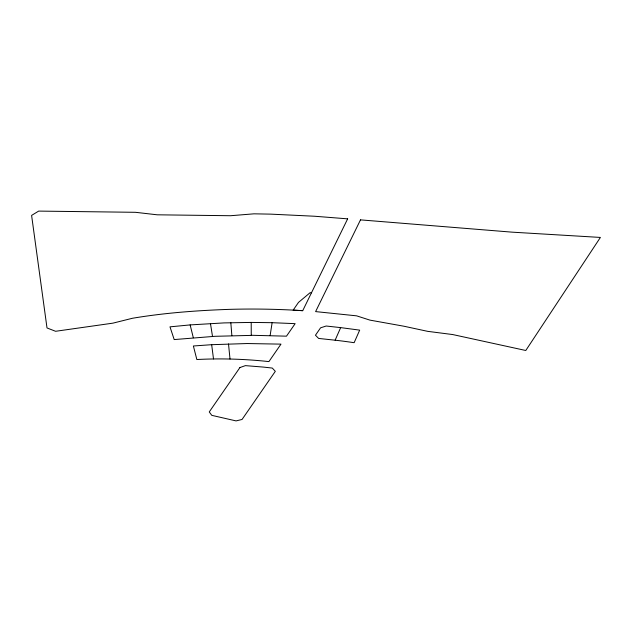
<?xml version="1.0" encoding="UTF-8"?>
<svg xmlns="http://www.w3.org/2000/svg" width="632" height="632" viewBox="0 0 632 632"><rect width="100%" height="100%" fill="white"/><g stroke="black" fill="none" stroke-linecap="round" stroke-linejoin="round"><path stroke-width="0.95" d="M270.117 335.608L272.131 322.691L295.136 323.655L286.478 336.169L251.26 335.276M335.126 340.198L340.664 327.621L359.679 330.133L354.141 342.702A302.301 174.535 0 0 0 335.126 340.198L318.639 338.436L315.463 335.221L320.566 327.834L326.159 326.017L340.664 327.621M190.145 324.911L169.984 326.847L174.195 339.574L215.022 336.303L251.26 335.395L251.204 322.423L224.068 322.905L190.145 324.911L193.313 337.749M211.665 344.693L247.152 343.539L280.979 344.132L268.916 361.599C245.003 359.016 220.876 358.249 196.852 359.529L193.376 345.988L211.665 344.693L213.505 358.937M251.204 322.423L272.131 322.691M302.712 310.691L293.137 310.17L298.502 302.396L310.146 292.671L311.442 292.845M210.464 323.545L212.518 336.453M228.508 343.919L230.016 359.055M230.83 322.715L231.865 335.663M347.647 218.846L302.728 310.668A464.362 268.094 0 0 0 228.784 309.38C196.552 310.517 164.265 312.927 132.436 318.267L112.946 323.142L55.592 331.287L47.005 327.945L31.6 215.401L38.663 211.096L135.461 212.305L157.25 214.809L230.554 215.725L253.985 213.829L270.773 214.137L314.57 216.239L347.647 218.846M360.493 219.873L315.613 311.6L356.614 315.842L369.91 320.116L403.943 326.231L427.667 331.342L452.733 334.557L525.784 350.491L600.4 237.435L512.125 232.157L360.493 219.873M239.923 367.555L209.255 411.938L211.783 415.343L236.06 420.904L242.048 419.466L275.315 371.332L272.297 368.069L263.378 367.081L245.398 365.628L239.923 367.555"/></g></svg>
